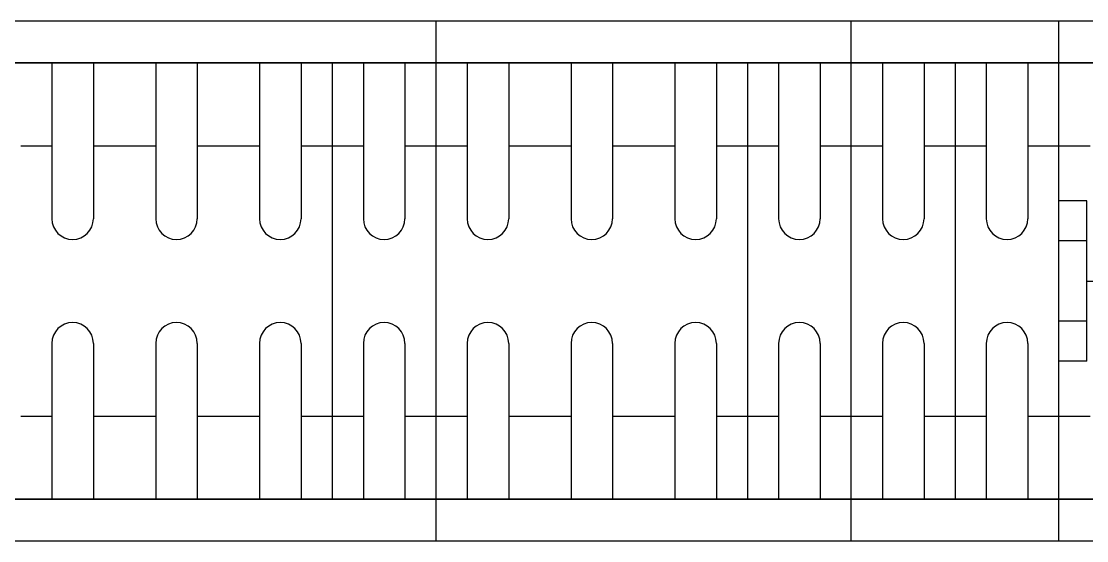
# Model space of a CAD drawing. Header units: inches. Extents: x 21 to 38546, y 13 to 15001.
# Drawn here: x 4881.9 to 4907.55, y 1357.27 to 1369.77 of the extents above; entities that cross this region are included whole.
import ezdxf

# ---------------------------------------------------------------- set-up
doc = ezdxf.new("R2010")
doc.units = ezdxf.units.IN
doc.header["$MEASUREMENT"] = 0
doc.layers.add('RAST-IST-RADYATÖR-DİNAMİK BLOK', color=83, linetype='Continuous')

# ---------------------------------------------------------------- blocks, each defined once
blk = doc.blocks.new('IS_RADYATOR-PLAN-130')
at = {"layer": 'RAST-IST-RADYATÖR-DİNAMİK BLOK', "color": 7}
for p, q in [((120.75, 11.5), (120.75, 7.75)), ((121.75, 11.5), (121.75, 7.75)), ((123.25, 11.5), (123.25, 7.75)), ((124.25, 11.5), (124.25, 7.75)), ((125.75, 11.5), (125.75, 7.75)), ((126.75, 11.5), (126.75, 7.75)), ((120, 9.5), (120.75, 9.5)), ((121.75, 9.5), (122.5, 9.5)), ((122.5, 9.5), (123.25, 9.5)), ((124.25, 9.5), (125, 9.5)), ((125, 9.5), (125.75, 9.5)), ((126.75, 9.5), (127.5, 9.5)), ((120.75, 4.75), (120.75, 1)), ((121.75, 4.75), (121.75, 1)), ((123.25, 4.75), (123.25, 1)), ((124.25, 4.75), (124.25, 1)), ((125.75, 4.75), (125.75, 1)), ((126.75, 4.75), (126.75, 1)), ((120, 3), (120.75, 3)), ((121.75, 3), (122.5, 3)), ((122.5, 3), (123.25, 3)), ((124.25, 3), (125, 3)), ((125, 3), (125.75, 3)), ((126.75, 3), (127.5, 3))]:
    blk.add_line(p, q, dxfattribs=at)
at = {"layer": 'RAST-IST-RADYATÖR-DİNAMİK BLOK'}
for points in [[(0, 0), (130, 0), (130, 12.5), (0, 12.5)], [(2.5, 11.5), (127.5, 11.5), (127.5, 1), (2.5, 1)]]:
    blk.add_lwpolyline(points, dxfattribs=at)
at = {"layer": 'RAST-IST-RADYATÖR-DİNAMİK BLOK', "color": 7}
for centre, start, end in [((121.25, 7.75), 180, 0), ((123.75, 7.75), 180, 0), ((126.25, 7.75), 180, 0), ((121.25, 4.75), 0, 180), ((123.75, 4.75), 0, 180), ((126.25, 4.75), 0, 180)]:
    blk.add_arc(centre, 0.5, start, end, dxfattribs=at)
blk = doc.blocks.new('IS_RADYATOR-PLAN-140')
at = {"layer": 'RAST-IST-RADYATÖR-DİNAMİK BLOK', "color": 7}
for p, q in [((120.75, 11.5), (120.75, 7.75)), ((121.75, 11.5), (121.75, 7.75)), ((123.25, 11.5), (123.25, 7.75)), ((124.25, 11.5), (124.25, 7.75)), ((125.75, 11.5), (125.75, 7.75)), ((126.75, 11.5), (126.75, 7.75)), ((128.25, 11.5), (128.25, 7.75)), ((129.25, 11.5), (129.25, 7.75)), ((130.75, 11.5), (130.75, 7.75)), ((131.75, 11.5), (131.75, 7.75)), ((133.25, 11.5), (133.25, 7.75)), ((134.25, 11.5), (134.25, 7.75)), ((135.75, 11.5), (135.75, 7.75)), ((136.75, 11.5), (136.75, 7.75)), ((120, 9.5), (120.75, 9.5)), ((121.75, 9.5), (122.5, 9.5)), ((122.5, 9.5), (123.25, 9.5)), ((124.25, 9.5), (125, 9.5)), ((125, 9.5), (125.75, 9.5)), ((126.75, 9.5), (127.5, 9.5)), ((127.5, 9.5), (128.25, 9.5)), ((129.25, 9.5), (130, 9.5)), ((130, 9.5), (130.75, 9.5)), ((131.75, 9.5), (132.5, 9.5)), ((132.5, 9.5), (133.25, 9.5)), ((134.25, 9.5), (135, 9.5)), ((135, 9.5), (135.75, 9.5)), ((136.75, 9.5), (137.5, 9.5)), ((120.75, 4.75), (120.75, 1)), ((121.75, 4.75), (121.75, 1)), ((123.25, 4.75), (123.25, 1)), ((124.25, 4.75), (124.25, 1)), ((125.75, 4.75), (125.75, 1)), ((126.75, 4.75), (126.75, 1)), ((128.25, 4.75), (128.25, 1)), ((129.25, 4.75), (129.25, 1)), ((130.75, 4.75), (130.75, 1)), ((131.75, 4.75), (131.75, 1)), ((133.25, 4.75), (133.25, 1)), ((134.25, 4.75), (134.25, 1)), ((135.75, 4.75), (135.75, 1)), ((136.75, 4.75), (136.75, 1)), ((120, 3), (120.75, 3)), ((121.75, 3), (122.5, 3)), ((122.5, 3), (123.25, 3)), ((124.25, 3), (125, 3)), ((125, 3), (125.75, 3)), ((126.75, 3), (127.5, 3)), ((127.5, 3), (128.25, 3)), ((129.25, 3), (130, 3)), ((130, 3), (130.75, 3)), ((131.75, 3), (132.5, 3)), ((132.5, 3), (133.25, 3)), ((134.25, 3), (135, 3)), ((135, 3), (135.75, 3)), ((136.75, 3), (137.5, 3))]:
    blk.add_line(p, q, dxfattribs=at)
at = {"layer": 'RAST-IST-RADYATÖR-DİNAMİK BLOK'}
for points in [[(0, 0), (140, 0), (140, 12.5), (0, 12.5)], [(2.5, 11.5), (137.5, 11.5), (137.5, 1), (2.5, 1)]]:
    blk.add_lwpolyline(points, dxfattribs=at)
at = {"layer": 'RAST-IST-RADYATÖR-DİNAMİK BLOK', "color": 7}
for centre, start, end in [((121.25, 7.75), 180, 0), ((123.75, 7.75), 180, 0), ((126.25, 7.75), 180, 0), ((128.75, 7.75), 180, 0), ((131.25, 7.75), 180, 0), ((133.75, 7.75), 180, 0), ((136.25, 7.75), 180, 0), ((121.25, 4.75), 0, 180), ((123.75, 4.75), 0, 180), ((126.25, 4.75), 0, 180), ((128.75, 4.75), 0, 180), ((131.25, 4.75), 0, 180), ((133.75, 4.75), 0, 180), ((136.25, 4.75), 0, 180)]:
    blk.add_arc(centre, 0.5, start, end, dxfattribs=at)
blk = doc.blocks.new('IS_RADYATOR-PLAN-150')
at = {"layer": 'RAST-IST-RADYATÖR-DİNAMİK BLOK', "color": 7}
for p, q in [((120.75, 11.5), (120.75, 7.75)), ((121.75, 11.5), (121.75, 7.75)), ((123.25, 11.5), (123.25, 7.75)), ((124.25, 11.5), (124.25, 7.75)), ((125.75, 11.5), (125.75, 7.75)), ((126.75, 11.5), (126.75, 7.75)), ((128.25, 11.5), (128.25, 7.75)), ((129.25, 11.5), (129.25, 7.75)), ((130.75, 11.5), (130.75, 7.75)), ((131.75, 11.5), (131.75, 7.75)), ((133.25, 11.5), (133.25, 7.75)), ((134.25, 11.5), (134.25, 7.75)), ((135.75, 11.5), (135.75, 7.75)), ((136.75, 11.5), (136.75, 7.75)), ((138.25, 11.5), (138.25, 7.75)), ((139.25, 11.5), (139.25, 7.75)), ((140.75, 11.5), (140.75, 7.75)), ((141.75, 11.5), (141.75, 7.75)), ((120, 9.5), (120.75, 9.5)), ((121.75, 9.5), (122.5, 9.5)), ((122.5, 9.5), (123.25, 9.5)), ((124.25, 9.5), (125, 9.5)), ((125, 9.5), (125.75, 9.5)), ((126.75, 9.5), (127.5, 9.5)), ((127.5, 9.5), (128.25, 9.5)), ((129.25, 9.5), (130, 9.5)), ((130, 9.5), (130.75, 9.5)), ((131.75, 9.5), (132.5, 9.5)), ((132.5, 9.5), (133.25, 9.5)), ((134.25, 9.5), (135, 9.5)), ((135, 9.5), (135.75, 9.5)), ((136.75, 9.5), (137.5, 9.5)), ((137.5, 9.5), (138.25, 9.5)), ((139.25, 9.5), (140, 9.5)), ((140, 9.5), (140.75, 9.5)), ((141.75, 9.5), (142.5, 9.5)), ((145.668, 6.25), (147.385, 6.25)), ((120.75, 4.75), (120.75, 1)), ((121.75, 4.75), (121.75, 1)), ((123.25, 4.75), (123.25, 1)), ((124.25, 4.75), (124.25, 1)), ((125.75, 4.75), (125.75, 1)), ((126.75, 4.75), (126.75, 1)), ((128.25, 4.75), (128.25, 1)), ((129.25, 4.75), (129.25, 1)), ((130.75, 4.75), (130.75, 1)), ((131.75, 4.75), (131.75, 1)), ((133.25, 4.75), (133.25, 1)), ((134.25, 4.75), (134.25, 1)), ((135.75, 4.75), (135.75, 1)), ((136.75, 4.75), (136.75, 1)), ((138.25, 4.75), (138.25, 1)), ((139.25, 4.75), (139.25, 1)), ((140.75, 4.75), (140.75, 1)), ((141.75, 4.75), (141.75, 1)), ((120, 3), (120.75, 3)), ((121.75, 3), (122.5, 3)), ((122.5, 3), (123.25, 3)), ((124.25, 3), (125, 3)), ((125, 3), (125.75, 3)), ((126.75, 3), (127.5, 3)), ((127.5, 3), (128.25, 3)), ((129.25, 3), (130, 3)), ((130, 3), (130.75, 3)), ((131.75, 3), (132.5, 3)), ((132.5, 3), (133.25, 3)), ((134.25, 3), (135, 3)), ((135, 3), (135.75, 3)), ((136.75, 3), (137.5, 3)), ((137.5, 3), (138.25, 3)), ((139.25, 3), (140, 3)), ((140, 3), (140.75, 3)), ((141.75, 3), (142.5, 3))]:
    blk.add_line(p, q, dxfattribs=at)
at = {"layer": 'RAST-IST-RADYATÖR-DİNAMİK BLOK'}
for p, q in [((145.668, 8.178), (145, 8.178)), ((145.668, 7.214), (145.668, 8.178)), ((145.668, 7.214), (145, 7.214)), ((145.668, 5.286), (145.668, 7.214)), ((145.668, 5.286), (145, 5.286)), ((145.668, 4.322), (145.668, 5.286)), ((145.668, 4.322), (145, 4.322))]:
    blk.add_line(p, q, dxfattribs=at)
for points in [[(-5, 0), (145, 0), (145, 12.5), (-5, 12.5)], [(-2.5, 11.5), (142.5, 11.5), (142.5, 1), (-2.5, 1)]]:
    blk.add_lwpolyline(points, dxfattribs=at)
at = {"layer": 'RAST-IST-RADYATÖR-DİNAMİK BLOK', "color": 7}
for centre, start, end in [((121.25, 7.75), 180, 0), ((123.75, 7.75), 180, 0), ((126.25, 7.75), 180, 0), ((128.75, 7.75), 180, 0), ((131.25, 7.75), 180, 0), ((133.75, 7.75), 180, 0), ((136.25, 7.75), 180, 0), ((138.75, 7.75), 180, 0), ((141.25, 7.75), 180, 0), ((121.25, 4.75), 0, 180), ((123.75, 4.75), 0, 180), ((126.25, 4.75), 0, 180), ((128.75, 4.75), 0, 180), ((131.25, 4.75), 0, 180), ((133.75, 4.75), 0, 180), ((136.25, 4.75), 0, 180), ((138.75, 4.75), 0, 180), ((141.25, 4.75), 0, 180)]:
    blk.add_arc(centre, 0.5, start, end, dxfattribs=at)
blk = doc.blocks.new('IS_RADYATOR-PLAN-160')
at = {"layer": 'RAST-IST-RADYATÖR-DİNAMİK BLOK', "color": 7}
for p, q in [((120.75, 11.5), (120.75, 7.75)), ((121.75, 11.5), (121.75, 7.75)), ((123.25, 11.5), (123.25, 7.75)), ((124.25, 11.5), (124.25, 7.75)), ((125.75, 11.5), (125.75, 7.75)), ((126.75, 11.5), (126.75, 7.75)), ((128.25, 11.5), (128.25, 7.75)), ((129.25, 11.5), (129.25, 7.75)), ((130.75, 11.5), (130.75, 7.75)), ((131.75, 11.5), (131.75, 7.75)), ((133.25, 11.5), (133.25, 7.75)), ((134.25, 11.5), (134.25, 7.75)), ((135.75, 11.5), (135.75, 7.75)), ((136.75, 11.5), (136.75, 7.75)), ((138.25, 11.5), (138.25, 7.75)), ((139.25, 11.5), (139.25, 7.75)), ((140.75, 11.5), (140.75, 7.75)), ((141.75, 11.5), (141.75, 7.75)), ((143.25, 11.5), (143.25, 7.75)), ((144.25, 11.5), (144.25, 7.75)), ((120, 9.5), (120.75, 9.5)), ((121.75, 9.5), (122.5, 9.5)), ((122.5, 9.5), (123.25, 9.5)), ((124.25, 9.5), (125, 9.5)), ((125, 9.5), (125.75, 9.5)), ((126.75, 9.5), (127.5, 9.5)), ((127.5, 9.5), (128.25, 9.5)), ((129.25, 9.5), (130, 9.5)), ((130, 9.5), (130.75, 9.5)), ((131.75, 9.5), (132.5, 9.5)), ((132.5, 9.5), (133.25, 9.5)), ((134.25, 9.5), (135, 9.5)), ((135, 9.5), (135.75, 9.5)), ((136.75, 9.5), (137.5, 9.5)), ((137.5, 9.5), (138.25, 9.5)), ((139.25, 9.5), (140, 9.5)), ((140, 9.5), (140.75, 9.5)), ((141.75, 9.5), (142.5, 9.5)), ((142.5, 9.5), (143.25, 9.5)), ((144.25, 9.5), (145, 9.5)), ((145, 9.5), (145.75, 9.5)), ((120.75, 4.75), (120.75, 1)), ((121.75, 4.75), (121.75, 1)), ((123.25, 4.75), (123.25, 1)), ((124.25, 4.75), (124.25, 1)), ((125.75, 4.75), (125.75, 1)), ((126.75, 4.75), (126.75, 1)), ((128.25, 4.75), (128.25, 1)), ((129.25, 4.75), (129.25, 1)), ((130.75, 4.75), (130.75, 1)), ((131.75, 4.75), (131.75, 1)), ((133.25, 4.75), (133.25, 1)), ((134.25, 4.75), (134.25, 1)), ((135.75, 4.75), (135.75, 1)), ((136.75, 4.75), (136.75, 1)), ((138.25, 4.75), (138.25, 1)), ((139.25, 4.75), (139.25, 1)), ((140.75, 4.75), (140.75, 1)), ((141.75, 4.75), (141.75, 1)), ((143.25, 4.75), (143.25, 1)), ((144.25, 4.75), (144.25, 1)), ((120, 3), (120.75, 3)), ((121.75, 3), (122.5, 3)), ((122.5, 3), (123.25, 3)), ((124.25, 3), (125, 3)), ((125, 3), (125.75, 3)), ((126.75, 3), (127.5, 3)), ((127.5, 3), (128.25, 3)), ((129.25, 3), (130, 3)), ((130, 3), (130.75, 3)), ((131.75, 3), (132.5, 3)), ((132.5, 3), (133.25, 3)), ((134.25, 3), (135, 3)), ((135, 3), (135.75, 3)), ((136.75, 3), (137.5, 3)), ((137.5, 3), (138.25, 3)), ((139.25, 3), (140, 3)), ((140, 3), (140.75, 3)), ((141.75, 3), (142.5, 3)), ((142.5, 3), (143.25, 3)), ((144.25, 3), (145, 3)), ((145, 3), (145.75, 3))]:
    blk.add_line(p, q, dxfattribs=at)
at = {"layer": 'RAST-IST-RADYATÖR-DİNAMİK BLOK'}
for points in [[(-5, 0), (155, 0), (155, 12.5), (-5, 12.5)], [(-2.5, 11.5), (152.5, 11.5), (152.5, 1), (-2.5, 1)]]:
    blk.add_lwpolyline(points, dxfattribs=at)
at = {"layer": 'RAST-IST-RADYATÖR-DİNAMİK BLOK', "color": 7}
for centre, start, end in [((121.25, 7.75), 180, 0), ((123.75, 7.75), 180, 0), ((126.25, 7.75), 180, 0), ((128.75, 7.75), 180, 0), ((131.25, 7.75), 180, 0), ((133.75, 7.75), 180, 0), ((136.25, 7.75), 180, 0), ((138.75, 7.75), 180, 0), ((141.25, 7.75), 180, 0), ((143.75, 7.75), 180, 0), ((121.25, 4.75), 0, 180), ((123.75, 4.75), 0, 180), ((126.25, 4.75), 0, 180), ((128.75, 4.75), 0, 180), ((131.25, 4.75), 0, 180), ((133.75, 4.75), 0, 180), ((136.25, 4.75), 0, 180), ((138.75, 4.75), 0, 180), ((141.25, 4.75), 0, 180), ((143.75, 4.75), 0, 180)]:
    blk.add_arc(centre, 0.5, start, end, dxfattribs=at)
blk = doc.blocks.new('IS_RADYATOR-PLAN-170')
at = {"layer": 'RAST-IST-RADYATÖR-DİNAMİK BLOK', "color": 7}
for p, q in [((120.75, 11.5), (120.75, 7.75)), ((121.75, 11.5), (121.75, 7.75)), ((123.25, 11.5), (123.25, 7.75)), ((124.25, 11.5), (124.25, 7.75)), ((125.75, 11.5), (125.75, 7.75)), ((126.75, 11.5), (126.75, 7.75)), ((128.25, 11.5), (128.25, 7.75)), ((129.25, 11.5), (129.25, 7.75)), ((130.75, 11.5), (130.75, 7.75)), ((131.75, 11.5), (131.75, 7.75)), ((133.25, 11.5), (133.25, 7.75)), ((134.25, 11.5), (134.25, 7.75)), ((135.75, 11.5), (135.75, 7.75)), ((136.75, 11.5), (136.75, 7.75)), ((138.25, 11.5), (138.25, 7.75)), ((139.25, 11.5), (139.25, 7.75)), ((140.75, 11.5), (140.75, 7.75)), ((141.75, 11.5), (141.75, 7.75)), ((143.25, 11.5), (143.25, 7.75)), ((144.25, 11.5), (144.25, 7.75)), ((120, 9.5), (120.75, 9.5)), ((121.75, 9.5), (122.5, 9.5)), ((122.5, 9.5), (123.25, 9.5)), ((124.25, 9.5), (125, 9.5)), ((125, 9.5), (125.75, 9.5)), ((126.75, 9.5), (127.5, 9.5)), ((127.5, 9.5), (128.25, 9.5)), ((129.25, 9.5), (130, 9.5)), ((130, 9.5), (130.75, 9.5)), ((131.75, 9.5), (132.5, 9.5)), ((132.5, 9.5), (133.25, 9.5)), ((134.25, 9.5), (135, 9.5)), ((135, 9.5), (135.75, 9.5)), ((136.75, 9.5), (137.5, 9.5)), ((137.5, 9.5), (138.25, 9.5)), ((139.25, 9.5), (140, 9.5)), ((140, 9.5), (140.75, 9.5)), ((141.75, 9.5), (142.5, 9.5)), ((142.5, 9.5), (143.25, 9.5)), ((144.25, 9.5), (145, 9.5)), ((145, 9.5), (145.75, 9.5)), ((120.75, 4.75), (120.75, 1)), ((121.75, 4.75), (121.75, 1)), ((123.25, 4.75), (123.25, 1)), ((124.25, 4.75), (124.25, 1)), ((125.75, 4.75), (125.75, 1)), ((126.75, 4.75), (126.75, 1)), ((128.25, 4.75), (128.25, 1)), ((129.25, 4.75), (129.25, 1)), ((130.75, 4.75), (130.75, 1)), ((131.75, 4.75), (131.75, 1)), ((133.25, 4.75), (133.25, 1)), ((134.25, 4.75), (134.25, 1)), ((135.75, 4.75), (135.75, 1)), ((136.75, 4.75), (136.75, 1)), ((138.25, 4.75), (138.25, 1)), ((139.25, 4.75), (139.25, 1)), ((140.75, 4.75), (140.75, 1)), ((141.75, 4.75), (141.75, 1)), ((143.25, 4.75), (143.25, 1)), ((144.25, 4.75), (144.25, 1)), ((120, 3), (120.75, 3)), ((121.75, 3), (122.5, 3)), ((122.5, 3), (123.25, 3)), ((124.25, 3), (125, 3)), ((125, 3), (125.75, 3)), ((126.75, 3), (127.5, 3)), ((127.5, 3), (128.25, 3)), ((129.25, 3), (130, 3)), ((130, 3), (130.75, 3)), ((131.75, 3), (132.5, 3)), ((132.5, 3), (133.25, 3)), ((134.25, 3), (135, 3)), ((135, 3), (135.75, 3)), ((136.75, 3), (137.5, 3)), ((137.5, 3), (138.25, 3)), ((139.25, 3), (140, 3)), ((140, 3), (140.75, 3)), ((141.75, 3), (142.5, 3)), ((142.5, 3), (143.25, 3)), ((144.25, 3), (145, 3)), ((145, 3), (145.75, 3))]:
    blk.add_line(p, q, dxfattribs=at)
at = {"layer": 'RAST-IST-RADYATÖR-DİNAMİK BLOK'}
for points in [[(-5, 0), (165, 0), (165, 12.5), (-5, 12.5)], [(-2.5, 11.5), (162.5, 11.5), (162.5, 1), (-2.5, 1)]]:
    blk.add_lwpolyline(points, dxfattribs=at)
at = {"layer": 'RAST-IST-RADYATÖR-DİNAMİK BLOK', "color": 7}
for centre, start, end in [((121.25, 7.75), 180, 0), ((123.75, 7.75), 180, 0), ((126.25, 7.75), 180, 0), ((128.75, 7.75), 180, 0), ((131.25, 7.75), 180, 0), ((133.75, 7.75), 180, 0), ((136.25, 7.75), 180, 0), ((138.75, 7.75), 180, 0), ((141.25, 7.75), 180, 0), ((143.75, 7.75), 180, 0), ((121.25, 4.75), 0, 180), ((123.75, 4.75), 0, 180), ((126.25, 4.75), 0, 180), ((128.75, 4.75), 0, 180), ((131.25, 4.75), 0, 180), ((133.75, 4.75), 0, 180), ((136.25, 4.75), 0, 180), ((138.75, 4.75), 0, 180), ((141.25, 4.75), 0, 180), ((143.75, 4.75), 0, 180)]:
    blk.add_arc(centre, 0.5, start, end, dxfattribs=at)
blk = doc.blocks.new('IS_RADYATOR-PLAN-180')
at = {"layer": 'RAST-IST-RADYATÖR-DİNAMİK BLOK', "color": 7}
for p, q in [((120.75, 11.5), (120.75, 7.75)), ((121.75, 11.5), (121.75, 7.75)), ((123.25, 11.5), (123.25, 7.75)), ((124.25, 11.5), (124.25, 7.75)), ((125.75, 11.5), (125.75, 7.75)), ((126.75, 11.5), (126.75, 7.75)), ((128.25, 11.5), (128.25, 7.75)), ((129.25, 11.5), (129.25, 7.75)), ((130.75, 11.5), (130.75, 7.75)), ((131.75, 11.5), (131.75, 7.75)), ((133.25, 11.5), (133.25, 7.75)), ((134.25, 11.5), (134.25, 7.75)), ((135.75, 11.5), (135.75, 7.75)), ((136.75, 11.5), (136.75, 7.75)), ((138.25, 11.5), (138.25, 7.75)), ((139.25, 11.5), (139.25, 7.75)), ((140.75, 11.5), (140.75, 7.75)), ((141.75, 11.5), (141.75, 7.75)), ((143.25, 11.5), (143.25, 7.75)), ((144.25, 11.5), (144.25, 7.75)), ((120, 9.5), (120.75, 9.5)), ((121.75, 9.5), (122.5, 9.5)), ((122.5, 9.5), (123.25, 9.5)), ((124.25, 9.5), (125, 9.5)), ((125, 9.5), (125.75, 9.5)), ((126.75, 9.5), (127.5, 9.5)), ((127.5, 9.5), (128.25, 9.5)), ((129.25, 9.5), (130, 9.5)), ((130, 9.5), (130.75, 9.5)), ((131.75, 9.5), (132.5, 9.5)), ((132.5, 9.5), (133.25, 9.5)), ((134.25, 9.5), (135, 9.5)), ((135, 9.5), (135.75, 9.5)), ((136.75, 9.5), (137.5, 9.5)), ((137.5, 9.5), (138.25, 9.5)), ((139.25, 9.5), (140, 9.5)), ((140, 9.5), (140.75, 9.5)), ((141.75, 9.5), (142.5, 9.5)), ((142.5, 9.5), (143.25, 9.5)), ((144.25, 9.5), (145, 9.5)), ((145, 9.5), (145.75, 9.5)), ((120.75, 4.75), (120.75, 1)), ((121.75, 4.75), (121.75, 1)), ((123.25, 4.75), (123.25, 1)), ((124.25, 4.75), (124.25, 1)), ((125.75, 4.75), (125.75, 1)), ((126.75, 4.75), (126.75, 1)), ((128.25, 4.75), (128.25, 1)), ((129.25, 4.75), (129.25, 1)), ((130.75, 4.75), (130.75, 1)), ((131.75, 4.75), (131.75, 1)), ((133.25, 4.75), (133.25, 1)), ((134.25, 4.75), (134.25, 1)), ((135.75, 4.75), (135.75, 1)), ((136.75, 4.75), (136.75, 1)), ((138.25, 4.75), (138.25, 1)), ((139.25, 4.75), (139.25, 1)), ((140.75, 4.75), (140.75, 1)), ((141.75, 4.75), (141.75, 1)), ((143.25, 4.75), (143.25, 1)), ((144.25, 4.75), (144.25, 1)), ((120, 3), (120.75, 3)), ((121.75, 3), (122.5, 3)), ((122.5, 3), (123.25, 3)), ((124.25, 3), (125, 3)), ((125, 3), (125.75, 3)), ((126.75, 3), (127.5, 3)), ((127.5, 3), (128.25, 3)), ((129.25, 3), (130, 3)), ((130, 3), (130.75, 3)), ((131.75, 3), (132.5, 3)), ((132.5, 3), (133.25, 3)), ((134.25, 3), (135, 3)), ((135, 3), (135.75, 3)), ((136.75, 3), (137.5, 3)), ((137.5, 3), (138.25, 3)), ((139.25, 3), (140, 3)), ((140, 3), (140.75, 3)), ((141.75, 3), (142.5, 3)), ((142.5, 3), (143.25, 3)), ((144.25, 3), (145, 3)), ((145, 3), (145.75, 3))]:
    blk.add_line(p, q, dxfattribs=at)
at = {"layer": 'RAST-IST-RADYATÖR-DİNAMİK BLOK'}
for points in [[(-5, 0), (175, 0), (175, 12.5), (-5, 12.5)], [(-2.5, 11.5), (172.5, 11.5), (172.5, 1), (-2.5, 1)]]:
    blk.add_lwpolyline(points, dxfattribs=at)
at = {"layer": 'RAST-IST-RADYATÖR-DİNAMİK BLOK', "color": 7}
for centre, start, end in [((121.25, 7.75), 180, 0), ((123.75, 7.75), 180, 0), ((126.25, 7.75), 180, 0), ((128.75, 7.75), 180, 0), ((131.25, 7.75), 180, 0), ((133.75, 7.75), 180, 0), ((136.25, 7.75), 180, 0), ((138.75, 7.75), 180, 0), ((141.25, 7.75), 180, 0), ((143.75, 7.75), 180, 0), ((121.25, 4.75), 0, 180), ((123.75, 4.75), 0, 180), ((126.25, 4.75), 0, 180), ((128.75, 4.75), 0, 180), ((131.25, 4.75), 0, 180), ((133.75, 4.75), 0, 180), ((136.25, 4.75), 0, 180), ((138.75, 4.75), 0, 180), ((141.25, 4.75), 0, 180), ((143.75, 4.75), 0, 180)]:
    blk.add_arc(centre, 0.5, start, end, dxfattribs=at)
blk = doc.blocks.new('IS_RADYATOR-PLAN-190')
at = {"layer": 'RAST-IST-RADYATÖR-DİNAMİK BLOK', "color": 7}
for p, q in [((120.75, 11.5), (120.75, 7.75)), ((121.75, 11.5), (121.75, 7.75)), ((123.25, 11.5), (123.25, 7.75)), ((124.25, 11.5), (124.25, 7.75)), ((125.75, 11.5), (125.75, 7.75)), ((126.75, 11.5), (126.75, 7.75)), ((128.25, 11.5), (128.25, 7.75)), ((129.25, 11.5), (129.25, 7.75)), ((130.75, 11.5), (130.75, 7.75)), ((131.75, 11.5), (131.75, 7.75)), ((133.25, 11.5), (133.25, 7.75)), ((134.25, 11.5), (134.25, 7.75)), ((135.75, 11.5), (135.75, 7.75)), ((136.75, 11.5), (136.75, 7.75)), ((138.25, 11.5), (138.25, 7.75)), ((139.25, 11.5), (139.25, 7.75)), ((140.75, 11.5), (140.75, 7.75)), ((141.75, 11.5), (141.75, 7.75)), ((143.25, 11.5), (143.25, 7.75)), ((144.25, 11.5), (144.25, 7.75)), ((120, 9.5), (120.75, 9.5)), ((121.75, 9.5), (122.5, 9.5)), ((122.5, 9.5), (123.25, 9.5)), ((124.25, 9.5), (125, 9.5)), ((125, 9.5), (125.75, 9.5)), ((126.75, 9.5), (127.5, 9.5)), ((127.5, 9.5), (128.25, 9.5)), ((129.25, 9.5), (130, 9.5)), ((130, 9.5), (130.75, 9.5)), ((131.75, 9.5), (132.5, 9.5)), ((132.5, 9.5), (133.25, 9.5)), ((134.25, 9.5), (135, 9.5)), ((135, 9.5), (135.75, 9.5)), ((136.75, 9.5), (137.5, 9.5)), ((137.5, 9.5), (138.25, 9.5)), ((139.25, 9.5), (140, 9.5)), ((140, 9.5), (140.75, 9.5)), ((141.75, 9.5), (142.5, 9.5)), ((142.5, 9.5), (143.25, 9.5)), ((144.25, 9.5), (145, 9.5)), ((145, 9.5), (145.75, 9.5)), ((120.75, 4.75), (120.75, 1)), ((121.75, 4.75), (121.75, 1)), ((123.25, 4.75), (123.25, 1)), ((124.25, 4.75), (124.25, 1)), ((125.75, 4.75), (125.75, 1)), ((126.75, 4.75), (126.75, 1)), ((128.25, 4.75), (128.25, 1)), ((129.25, 4.75), (129.25, 1)), ((130.75, 4.75), (130.75, 1)), ((131.75, 4.75), (131.75, 1)), ((133.25, 4.75), (133.25, 1)), ((134.25, 4.75), (134.25, 1)), ((135.75, 4.75), (135.75, 1)), ((136.75, 4.75), (136.75, 1)), ((138.25, 4.75), (138.25, 1)), ((139.25, 4.75), (139.25, 1)), ((140.75, 4.75), (140.75, 1)), ((141.75, 4.75), (141.75, 1)), ((143.25, 4.75), (143.25, 1)), ((144.25, 4.75), (144.25, 1)), ((120, 3), (120.75, 3)), ((121.75, 3), (122.5, 3)), ((122.5, 3), (123.25, 3)), ((124.25, 3), (125, 3)), ((125, 3), (125.75, 3)), ((126.75, 3), (127.5, 3)), ((127.5, 3), (128.25, 3)), ((129.25, 3), (130, 3)), ((130, 3), (130.75, 3)), ((131.75, 3), (132.5, 3)), ((132.5, 3), (133.25, 3)), ((134.25, 3), (135, 3)), ((135, 3), (135.75, 3)), ((136.75, 3), (137.5, 3)), ((137.5, 3), (138.25, 3)), ((139.25, 3), (140, 3)), ((140, 3), (140.75, 3)), ((141.75, 3), (142.5, 3)), ((142.5, 3), (143.25, 3)), ((144.25, 3), (145, 3)), ((145, 3), (145.75, 3))]:
    blk.add_line(p, q, dxfattribs=at)
at = {"layer": 'RAST-IST-RADYATÖR-DİNAMİK BLOK'}
for points in [[(-5, 0), (185, 0), (185, 12.5), (-5, 12.5)], [(182.5, 11.5), (-2.5, 11.5), (-2.5, 1), (182.5, 1)]]:
    blk.add_lwpolyline(points, dxfattribs=at)
at = {"layer": 'RAST-IST-RADYATÖR-DİNAMİK BLOK', "color": 7}
for centre, start, end in [((121.25, 7.75), 180, 0), ((123.75, 7.75), 180, 0), ((126.25, 7.75), 180, 0), ((128.75, 7.75), 180, 0), ((131.25, 7.75), 180, 0), ((133.75, 7.75), 180, 0), ((136.25, 7.75), 180, 0), ((138.75, 7.75), 180, 0), ((141.25, 7.75), 180, 0), ((143.75, 7.75), 180, 0), ((121.25, 4.75), 0, 180), ((123.75, 4.75), 0, 180), ((126.25, 4.75), 0, 180), ((128.75, 4.75), 0, 180), ((131.25, 4.75), 0, 180), ((133.75, 4.75), 0, 180), ((136.25, 4.75), 0, 180), ((138.75, 4.75), 0, 180), ((141.25, 4.75), 0, 180), ((143.75, 4.75), 0, 180)]:
    blk.add_arc(centre, 0.5, start, end, dxfattribs=at)
blk = doc.blocks.new('IS_RADYATOR-PLAN-200')
at = {"layer": 'RAST-IST-RADYATÖR-DİNAMİK BLOK', "color": 7}
for p, q in [((125.75, 11.5), (125.75, 7.75)), ((126.75, 11.5), (126.75, 7.75)), ((128.25, 11.5), (128.25, 7.75)), ((129.25, 11.5), (129.25, 7.75)), ((130.75, 11.5), (130.75, 7.75)), ((131.75, 11.5), (131.75, 7.75)), ((133.25, 11.5), (133.25, 7.75)), ((134.25, 11.5), (134.25, 7.75)), ((135.75, 11.5), (135.75, 7.75)), ((136.75, 11.5), (136.75, 7.75)), ((138.25, 11.5), (138.25, 7.75)), ((139.25, 11.5), (139.25, 7.75)), ((140.75, 11.5), (140.75, 7.75)), ((141.75, 11.5), (141.75, 7.75)), ((143.25, 11.5), (143.25, 7.75)), ((144.25, 11.5), (144.25, 7.75)), ((145.75, 11.5), (145.75, 7.75)), ((146.75, 11.5), (146.75, 7.75)), ((148.25, 11.5), (148.25, 7.75)), ((149.25, 11.5), (149.25, 7.75)), ((125, 9.5), (125.75, 9.5)), ((126.75, 9.5), (127.5, 9.5)), ((127.5, 9.5), (128.25, 9.5)), ((129.25, 9.5), (130, 9.5)), ((130, 9.5), (130.75, 9.5)), ((131.75, 9.5), (132.5, 9.5)), ((132.5, 9.5), (133.25, 9.5)), ((134.25, 9.5), (135, 9.5)), ((135, 9.5), (135.75, 9.5)), ((136.75, 9.5), (137.5, 9.5)), ((137.5, 9.5), (138.25, 9.5)), ((139.25, 9.5), (140, 9.5)), ((140, 9.5), (140.75, 9.5)), ((141.75, 9.5), (142.5, 9.5)), ((142.5, 9.5), (143.25, 9.5)), ((144.25, 9.5), (145, 9.5)), ((145, 9.5), (145.75, 9.5)), ((146.75, 9.5), (147.5, 9.5)), ((147.5, 9.5), (148.25, 9.5)), ((149.25, 9.5), (150, 9.5)), ((150, 9.5), (150.75, 9.5)), ((125.75, 4.75), (125.75, 1)), ((126.75, 4.75), (126.75, 1)), ((128.25, 4.75), (128.25, 1)), ((129.25, 4.75), (129.25, 1)), ((130.75, 4.75), (130.75, 1)), ((131.75, 4.75), (131.75, 1)), ((133.25, 4.75), (133.25, 1)), ((134.25, 4.75), (134.25, 1)), ((135.75, 4.75), (135.75, 1)), ((136.75, 4.75), (136.75, 1)), ((138.25, 4.75), (138.25, 1)), ((139.25, 4.75), (139.25, 1)), ((140.75, 4.75), (140.75, 1)), ((141.75, 4.75), (141.75, 1)), ((143.25, 4.75), (143.25, 1)), ((144.25, 4.75), (144.25, 1)), ((145.75, 4.75), (145.75, 1)), ((146.75, 4.75), (146.75, 1)), ((148.25, 4.75), (148.25, 1)), ((149.25, 4.75), (149.25, 1)), ((125, 3), (125.75, 3)), ((126.75, 3), (127.5, 3)), ((127.5, 3), (128.25, 3)), ((129.25, 3), (130, 3)), ((130, 3), (130.75, 3)), ((131.75, 3), (132.5, 3)), ((132.5, 3), (133.25, 3)), ((134.25, 3), (135, 3)), ((135, 3), (135.75, 3)), ((136.75, 3), (137.5, 3)), ((137.5, 3), (138.25, 3)), ((139.25, 3), (140, 3)), ((140, 3), (140.75, 3)), ((141.75, 3), (142.5, 3)), ((142.5, 3), (143.25, 3)), ((144.25, 3), (145, 3)), ((145, 3), (145.75, 3)), ((146.75, 3), (147.5, 3)), ((147.5, 3), (148.25, 3)), ((149.25, 3), (150, 3)), ((150, 3), (150.75, 3))]:
    blk.add_line(p, q, dxfattribs=at)
at = {"layer": 'RAST-IST-RADYATÖR-DİNAMİK BLOK'}
for points in [[(0, 0), (200, 0), (200, 12.5), (0, 12.5)], [(2.5, 11.5), (197.5, 11.5), (197.5, 1), (2.5, 1)]]:
    blk.add_lwpolyline(points, dxfattribs=at)
at = {"layer": 'RAST-IST-RADYATÖR-DİNAMİK BLOK', "color": 7}
for centre, start, end in [((126.25, 7.75), 180, 0), ((128.75, 7.75), 180, 0), ((131.25, 7.75), 180, 0), ((133.75, 7.75), 180, 0), ((136.25, 7.75), 180, 0), ((138.75, 7.75), 180, 0), ((141.25, 7.75), 180, 0), ((143.75, 7.75), 180, 0), ((146.25, 7.75), 180, 0), ((148.75, 7.75), 180, 0), ((126.25, 4.75), 0, 180), ((128.75, 4.75), 0, 180), ((131.25, 4.75), 0, 180), ((133.75, 4.75), 0, 180), ((136.25, 4.75), 0, 180), ((138.75, 4.75), 0, 180), ((141.25, 4.75), 0, 180), ((143.75, 4.75), 0, 180), ((146.25, 4.75), 0, 180), ((148.75, 4.75), 0, 180)]:
    blk.add_arc(centre, 0.5, start, end, dxfattribs=at)
blk = doc.blocks.new('IS_U4732')
for name, p in [('IS_RADYATOR-PLAN-130', (0, 0)), ('IS_RADYATOR-PLAN-140', (0, 0)), ('IS_RADYATOR-PLAN-150', (0, 0)), ('IS_RADYATOR-PLAN-160', (0, 0)), ('IS_RADYATOR-PLAN-170', (0, 0)), ('IS_RADYATOR-PLAN-180', (0, 0)), ('IS_RADYATOR-PLAN-190', (0, 0)), ('IS_RADYATOR-PLAN-200', (-5, 0))]:
    blk.add_blockref(name, p)

msp = doc.modelspace()

# ---------------------------------------------------------------- block references
at = {"layer": 'RAST-IST-RADYATÖR-DİNAMİK BLOK'}
msp.add_blockref('IS_U4732', (4761.884, 1357.266), dxfattribs=at)

doc.saveas('drawing.dxf')
